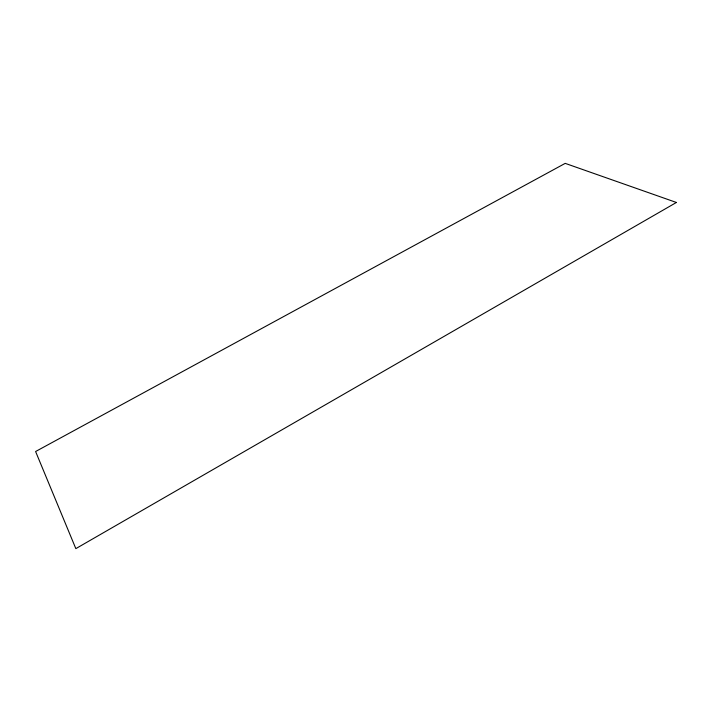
<?xml version="1.0" encoding="UTF-8"?>
<svg xmlns="http://www.w3.org/2000/svg" width="712" height="712" viewBox="0 0 712 712"><rect width="100%" height="100%" fill="white"/><g stroke="black" fill="none" stroke-linecap="round" stroke-linejoin="round"><path stroke-width="1.07" d="M676.4 202.466L75.837 548.632L35.6 451.515L565.203 163.368L676.4 202.466"/></g></svg>
